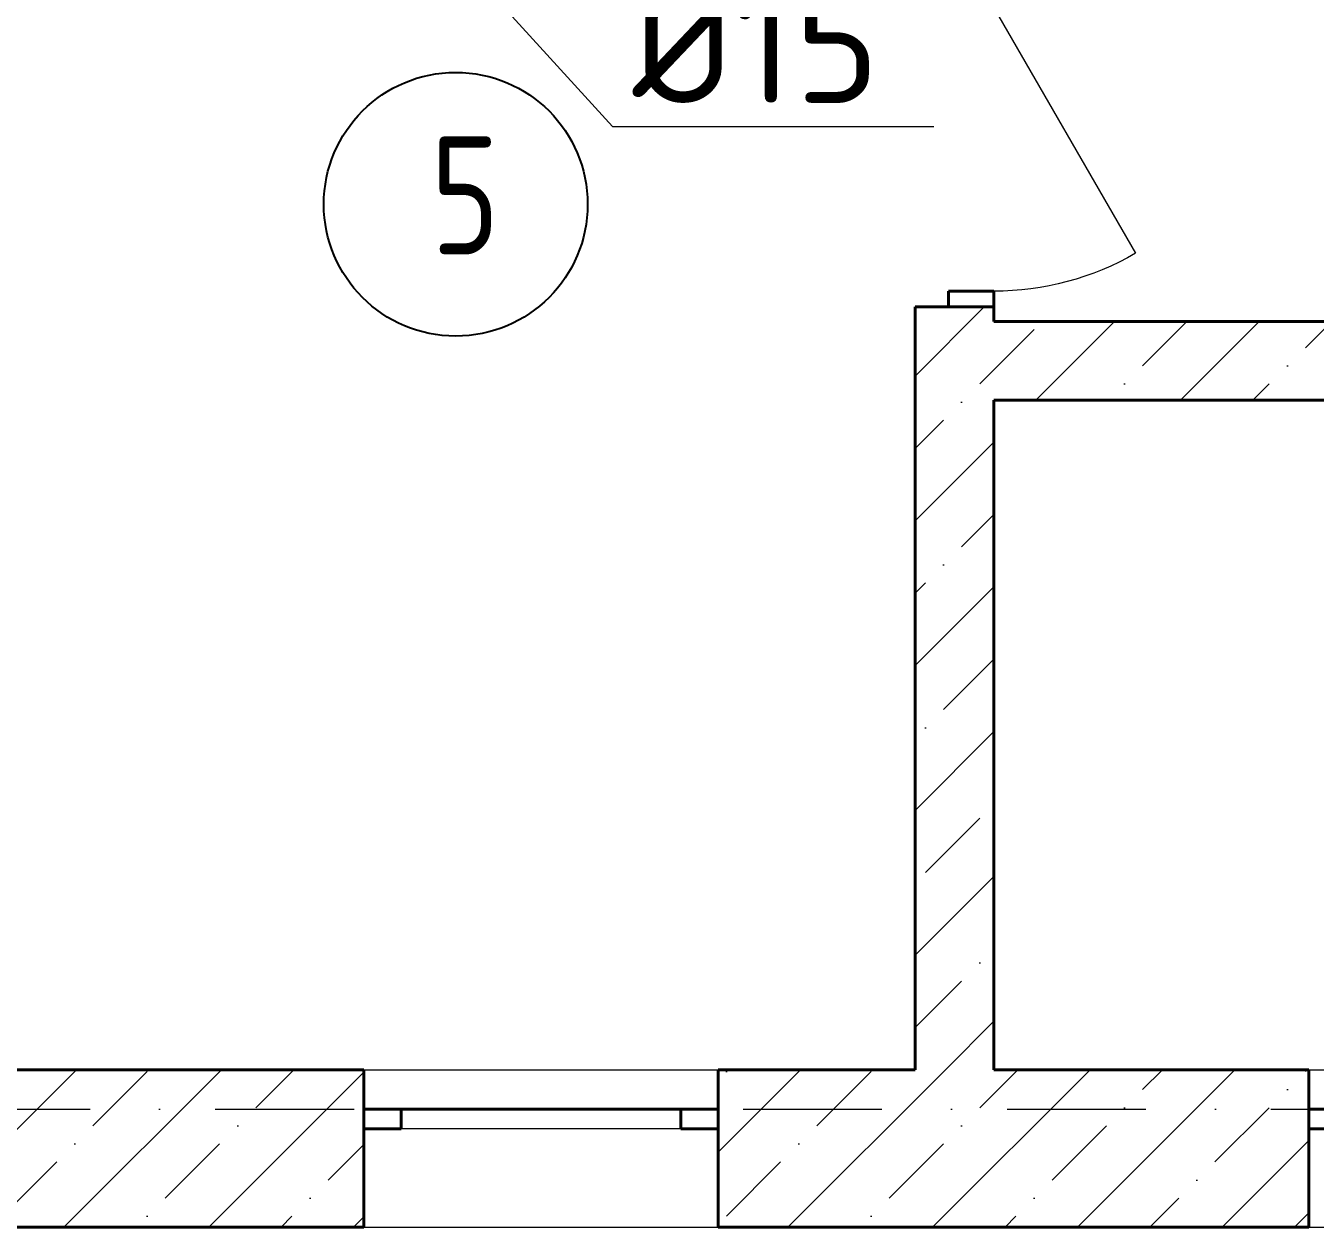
# Model space of a CAD drawing. Header units: feet. Extents: x -10410 to 374725, y -46422 to 88923.
# Drawn here: x 42207 to 45481, y 41933 to 44987 of the extents above; entities that cross this region are included whole.
import ezdxf
from ezdxf import colors
from ezdxf.entities.mleader import LeaderData, LeaderLine
from ezdxf.enums import TextEntityAlignment as Align
from ezdxf.math import Vec2, Vec3

# ---------------------------------------------------------------- set-up
doc = ezdxf.new("R2010")
doc.units = ezdxf.units.FT
doc.header["$MEASUREMENT"] = 0
doc.set_wipeout_variables(frame=1)
doc.linetypes.add('Wipeout_Contour', pattern=[1000, 0, -1000])
doc.linetypes.add('Штрихпунктирная', pattern=[670.277762, 352.777767, -176.388884, 0, -141.111112])
for name, color, linetype, lineweight in [('Водоснабж.', 160, 'Continuous', 40), ('Двери ArchiCAD_Ном._пера__1', 7, 'Continuous', 20), ('Двери ArchiCAD_Ном._пера__21', 7, 'Continuous', 40), ('Двери ArchiCAD_Ном._пера__74', 255, 'Continuous', 0), ('Конструктив - Перекрытия_Ном._пера__21', 7, 'Continuous', 40), ('Конструктив - Стены Несущие_Ном._пера__21', 7, 'Continuous', 40), ('Окна ArchiCAD_Ном._пера__120', 7, 'Continuous', 5), ('Окна ArchiCAD_Ном._пера__21', 7, 'Continuous', 40), ('Размер - Общий_Ном._пера__120', 7, 'Continuous', 5), ('Элемент Модели - Оси_Ном._пера__1', 7, 'Continuous', 20)]:
    doc.layers.add(name, color=color, linetype=linetype, lineweight=lineweight)
for name, color, linetype in [('Двери ArchiCAD', 7, 'Continuous'), ('Конструктив - Лестницы', 7, 'Continuous'), ('Конструктив - Перекрытия', 7, 'Continuous'), ('Конструктив - Стены Несущие', 7, 'Continuous'), ('Окна ArchiCAD', 7, 'Continuous'), ('Элемент Модели - Оси', 7, 'Continuous')]:
    doc.layers.add(name, color=color, linetype=linetype)
doc.layers.add('Конструктив - Стены Несущие_Ном._пера__170', color=7, linetype='Continuous', lineweight=5, true_color=0x9f9f00)
doc.layers.add('Элемент Модели - Оси_Ном._пера__94', color=7, linetype='Continuous', lineweight=5, true_color=0xdc4f00)
doc.styles.get("Standard").update_dxf_attribs({"font": 'isocpeur.ttf'})
doc.styles.add('СГЕНЕРИР_СТИЛЬ_1', font='arial.ttf')
pattern_1 = [(45, (0, 0), (-183.848, 183.848), []), (45, (-91.92, 91.92), (-183.848, 183.848), [195, -65, 0, -65])]

# ---------------------------------------------------------------- blocks, each defined once
blk = doc.blocks.new('Перекрытие_11', base_point=(0, 3250))
at = {"layer": 'Конструктив - Перекрытия_Ном._пера__21', "linetype": 'Continuous', "flags": 128}
blk.add_lwpolyline([(0, 3250), (349.5, 3250), (349.5, 6200), (0, 6200), (0, 9400), (14400, 9400), (14400, 6200), (14005.7, 6200), (14005.7, 3250), (14400, 3250), (14400, 0), (8689.2, 0), (8689.2, -1641.6), (5700.8, -1641.6), (5700.8, 0), (0, 0)], close=True, dxfattribs=at)
blk = doc.blocks.new('Окно 18')
at = {"layer": 'Окна ArchiCAD_Ном._пера__120', "linetype": 'Continuous'}
for p, q in [((-450, 100), (450, 100)), ((-355, 0), (355, 0)), ((355, -50), (-355, -50)), ((-450, -300), (450, -300))]:
    blk.add_line(p, q, dxfattribs=at)
at = {"layer": 'Окна ArchiCAD_Ном._пера__21', "linetype": 'Continuous'}
for p, q in [((-450, 0), (-355, 0)), ((-450, 0), (-450, -50)), ((-355, 0), (-355, -50)), ((355, -50), (355, 0)), ((355, 0), (450, 0)), ((450, 0), (450, -50)), ((-355, -50), (-450, -50)), ((450, -50), (355, -50))]:
    blk.add_line(p, q, dxfattribs=at)
blk = doc.blocks.new('Окно 18_2')
at = {"layer": 'Окна ArchiCAD_Ном._пера__120', "linetype": 'Continuous'}
for p, q in [((-250, 250), (250, 250)), ((-155, 0), (155, 0)), ((155, -50), (-155, -50)), ((-250, -150), (250, -150))]:
    blk.add_line(p, q, dxfattribs=at)
at = {"layer": 'Окна ArchiCAD_Ном._пера__21', "linetype": 'Continuous'}
for p, q in [((-250, 0), (-155, 0)), ((-250, -50), (-250, 0)), ((-155, 0), (-155, -50)), ((155, -50), (155, 0)), ((155, 0), (250, 0)), ((250, -50), (250, 0)), ((-155, -50), (-250, -50)), ((250, -50), (155, -50))]:
    blk.add_line(p, q, dxfattribs=at)
blk = doc.blocks.new('Стена_1', base_point=(0, 0))
at = {"color": 254, "linetype": 'Wipeout_Contour', "lineweight": 0, "ltscale": 6201.180135}
blk.add_wipeout([(-300, -300), (1399.9, -300), (1399.9, -50), (1399.9, 0), (1399.9, 100), (100, 100)], dxfattribs=at).dxf.layer = 'Конструктив - Стены Несущие'
at = {"color": 254, "linetype": 'Wipeout_Contour', "lineweight": 0, "ltscale": 24434.39675}
blk.add_wipeout([(2299.9, -300), (3799.7, -300), (3799.7, -50), (3799.7, 0), (3799.7, 100), (2299.9, 100), (2299.9, 0), (2299.9, -50)], dxfattribs=at).dxf.layer = 'Конструктив - Стены Несущие'
at = {"layer": 'Конструктив - Стены Несущие_Ном._пера__170', "linetype": 'Continuous'}
h = blk.add_hatch(dxfattribs=at)
h.set_pattern_fill('ЖЕЛЕЗОБЕТОН', color=256, style=0, pattern_type=2)
h.set_pattern_definition(pattern_1)
h.paths.add_polyline_path([(-300, -300), (1399.9, -300), (1399.9, -50), (1399.9, 0), (1399.9, 100), (100, 100)])
h = blk.add_hatch(dxfattribs=at)
h.set_pattern_fill('ЖЕЛЕЗОБЕТОН', color=256, style=0, pattern_type=2)
h.set_pattern_definition(pattern_1)
h.paths.add_polyline_path([(2299.9, -300), (3799.7, -300), (3799.7, -50), (3799.7, 0), (3799.7, 100), (2299.9, 100), (2299.9, 0), (2299.9, -50)])
at = {"layer": 'Конструктив - Стены Несущие_Ном._пера__21', "linetype": 'Continuous'}
for p, q in [((1399.9, 100), (1399.9, 0)), ((2299.9, 100), (2299.9, 0)), ((3799.7, 100), (3799.7, 0)), ((1399.9, 0), (1399.9, -50)), ((2299.9, 0), (2299.9, -50)), ((3799.7, 0), (3799.7, -50)), ((1399.9, -50), (1399.9, -300)), ((2299.9, -50), (2299.9, -300)), ((3799.7, -50), (3799.7, -300))]:
    blk.add_line(p, q, dxfattribs=at)
at = {"layer": 'Конструктив - Стены Несущие_Ном._пера__21', "linetype": 'Continuous', "flags": 128}
for points in [[(1399.9, 100), (100, 100)], [(2800.1, 100), (2299.9, 100)], [(3799.7, 100), (3000.1, 100)], [(-300, -300), (1399.9, -300)], [(2299.9, -300), (3799.7, -300)]]:
    blk.add_lwpolyline(points, dxfattribs=at)
at = {"layer": 'Окна ArchiCAD', "color": 21, "linetype": 'Continuous', "lineweight": 30, "true_color": 0xff9955, "zscale": 1000}
blk.add_blockref('Окно 18', (1849.9, 0), dxfattribs=at)
at = {"layer": 'Окна ArchiCAD', "color": 21, "linetype": 'Continuous', "lineweight": 30, "true_color": 0xff9955, "xscale": -1, "zscale": 1000, "rotation": 180}
blk.add_blockref('Окно 18_2', (4049.7, -50), dxfattribs=at)
blk = doc.blocks.new('Однопольная Дверь 18')
at = {"layer": 'Двери ArchiCAD_Ном._пера__1', "linetype": 'Continuous'}
blk.add_line((360, 0), (-263.5, 360), dxfattribs=at)
at = {"layer": 'Двери ArchiCAD_Ном._пера__21', "linetype": 'Continuous'}
for p, q in [((-400, 0), (-437, 0)), ((-360, 0), (-400, 0)), ((-400, 0), (-400, -115)), ((-400, 0), (-400, -115)), ((-360, -115), (-360, 0)), ((400, 0), (360, 0)), ((360, 0), (360, -115)), ((400, -115), (400, 0)), ((400, 0), (400, -115)), ((400, 0), (437, 0)), ((-400, -115), (-360, -115)), ((-400, -115), (-400, -200)), ((360, -115), (400, -115)), ((400, -115), (400, -200)), ((-400, -200), (-437, -200)), ((400, -200), (437, -200))]:
    blk.add_line(p, q, dxfattribs=at)
at = {"layer": 'Двери ArchiCAD_Ном._пера__74', "linetype": 'Continuous'}
blk.add_arc((360, 0), 720, 150, 180, dxfattribs=at)
blk = doc.blocks.new('Стена_13', base_point=(2900.1, 3393.1))
at = {"color": 254, "linetype": 'Wipeout_Contour', "lineweight": 0, "ltscale": 21090.105119}
blk.add_wipeout([(2800.1, 3393.1), (2800.1, 2837.3), (2885.1, 2837.3), (3000.1, 2837.3), (3000.1, 3393.1)], dxfattribs=at).dxf.layer = 'Конструктив - Стены Несущие'
at = {"color": 254, "linetype": 'Wipeout_Contour', "lineweight": 0, "ltscale": 16424.904675}
blk.add_wipeout([(2800.1, 100), (3000.1, 100), (3000.1, 2037.3), (2885.1, 2037.3), (2800.1, 2037.3)], dxfattribs=at).dxf.layer = 'Конструктив - Стены Несущие'
at = {"layer": 'Конструктив - Стены Несущие_Ном._пера__170', "linetype": 'Continuous'}
h = blk.add_hatch(dxfattribs=at)
h.set_pattern_fill('ЖЕЛЕЗОБЕТОН', color=256, style=0, pattern_type=2)
h.set_pattern_definition(pattern_1)
h.paths.add_polyline_path([(2800.1, 3393.1), (2800.1, 2837.3), (2885.1, 2837.3), (3000.1, 2837.3), (3000.1, 3393.1)])
h = blk.add_hatch(dxfattribs=at)
h.set_pattern_fill('ЖЕЛЕЗОБЕТОН', color=256, style=0, pattern_type=2)
h.set_pattern_definition(pattern_1)
h.paths.add_polyline_path([(2800.1, 100), (3000.1, 100), (3000.1, 2037.3), (2885.1, 2037.3), (2800.1, 2037.3)])
at = {"layer": 'Конструктив - Стены Несущие_Ном._пера__21', "linetype": 'Continuous'}
for p, q in [((2800.1, 2837.3), (2800.1, 2874.3)), ((3000.1, 2837.3), (3000.1, 2874.3)), ((2885.1, 2837.3), (2800.1, 2837.3)), ((3000.1, 2837.3), (2885.1, 2837.3)), ((2800.1, 2037.3), (2800.1, 2000.3)), ((2885.1, 2037.3), (2800.1, 2037.3)), ((3000.1, 2037.3), (2885.1, 2037.3)), ((3000.1, 2037.3), (3000.1, 2000.3))]:
    blk.add_line(p, q, dxfattribs=at)
at = {"layer": 'Конструктив - Стены Несущие_Ном._пера__21', "linetype": 'Continuous', "flags": 128}
for points in [[(2800.1, 3393.1), (2800.1, 2837.3)], [(3000.1, 3393.1), (2800.1, 3393.1)], [(3000.1, 2837.3), (3000.1, 3393.1)], [(2800.1, 2037.3), (2800.1, 100)], [(3000.1, 2000.4), (3000.1, 2037.3)], [(3000.1, 100), (3000.1, 1800.4)]]:
    blk.add_lwpolyline(points, dxfattribs=at)
at = {"layer": 'Двери ArchiCAD', "linetype": 'Continuous', "xscale": -1, "zscale": 1000, "rotation": 270}
blk.add_blockref('Однопольная Дверь 18', (3000.1, 2437.3), dxfattribs=at)
blk = doc.blocks.new('Стена_15', base_point=(2900.1, 1800.4))
at = {"color": 254, "linetype": 'Wipeout_Contour', "lineweight": 0, "ltscale": 20332.896112}
blk.add_wipeout([(3000.1, 2000.4), (3000.1, 1800.4), (3976, 1800.4), (3976, 1915.4), (3976, 2000.4)], dxfattribs=at).dxf.layer = 'Конструктив - Стены Несущие'
at = {"color": 254, "linetype": 'Wipeout_Contour', "lineweight": 0, "ltscale": 27637.054527}
blk.add_wipeout([(5800.3, 2000.4), (4776, 2000.4), (4776, 1915.4), (4776, 1800.4), (5800.3, 1800.4)], dxfattribs=at).dxf.layer = 'Конструктив - Стены Несущие'
at = {"layer": 'Конструктив - Стены Несущие_Ном._пера__170', "linetype": 'Continuous'}
h = blk.add_hatch(dxfattribs=at)
h.set_pattern_fill('ЖЕЛЕЗОБЕТОН', color=256, style=0, pattern_type=2)
h.set_pattern_definition(pattern_1)
h.paths.add_polyline_path([(3000.1, 2000.4), (3000.1, 1800.4), (3976, 1800.4), (3976, 1915.4), (3976, 2000.4)])
h = blk.add_hatch(dxfattribs=at)
h.set_pattern_fill('ЖЕЛЕЗОБЕТОН', color=256, style=0, pattern_type=2)
h.set_pattern_definition(pattern_1)
h.paths.add_polyline_path([(5800.3, 2000.4), (4776, 2000.4), (4776, 1915.4), (4776, 1800.4), (5800.3, 1800.4)])
at = {"layer": 'Конструктив - Стены Несущие_Ном._пера__21', "linetype": 'Continuous'}
for p, q in [((3976, 2000.4), (3939, 2000.4)), ((3976, 1915.4), (3976, 2000.4)), ((4776, 2000.4), (4813, 2000.4)), ((4776, 1915.4), (4776, 2000.4)), ((3976, 1800.4), (3976, 1915.4)), ((4776, 1800.4), (4776, 1915.4)), ((3976, 1800.4), (3939, 1800.4)), ((4776, 1800.4), (4813, 1800.4))]:
    blk.add_line(p, q, dxfattribs=at)
at = {"layer": 'Конструктив - Стены Несущие_Ном._пера__21', "linetype": 'Continuous', "flags": 128}
for points in [[(3976, 2000.4), (3000.1, 2000.4)], [(5800.3, 2000.4), (4776, 2000.4)], [(3000.1, 1800.4), (3976, 1800.4)], [(4776, 1800.4), (5800.3, 1800.4)]]:
    blk.add_lwpolyline(points, dxfattribs=at)
at = {"layer": 'Двери ArchiCAD', "linetype": 'Continuous', "xscale": -1, "zscale": 1000, "rotation": 180}
blk.add_blockref('Однопольная Дверь 18', (4376, 1800.4), dxfattribs=at)
blk = doc.blocks.new('Стандартный Маркер Сетки')
at = {"layer": 'Элемент Модели - Оси_Ном._пера__94', "linetype": 'Штрихпунктирная'}
blk.add_line((1000, 0), (17400, 0), dxfattribs=at)
at = {"layer": 'Элемент Модели - Оси_Ном._пера__1', "style": 'СГЕНЕРИР_СТИЛЬ_1'}
blk.add_attdef('AC_MarkerText_1', text='', height=350, dxfattribs=at).set_placement((-500, 20.0005), align=Align.MIDDLE_CENTER)

msp = doc.modelspace()

# ---------------------------------------------------------------- linework, layer by layer
at = {"layer": 'Конструктив - Лестницы', "color": 161, "linetype": 'Continuous', "lineweight": 25, "true_color": 0x78aaff}
msp.add_circle((43298.49707, 44534.02063), 335.02577, dxfattribs=at)

# ---------------------------------------------------------------- block references
at = {"layer": 'Конструктив - Перекрытия', "linetype": 'Continuous'}
msp.add_blockref('Перекрытие_11', (41665.19069, 45485.75016), dxfattribs=at)

# ---------------------------------------------------------------- texts
at = {"layer": 'Размер - Общий_Ном._пера__120', "linetype": 'Continuous', "insert": (43234.49668, 44406.74766), "char_height": 300, "attachment_point": 7}
msp.add_mtext('\\A1;{\\FCS_Gost2304.shx;5}', dxfattribs=at)

# ---------------------------------------------------------------- next in the draw order: block references
at = {"layer": 'Конструктив - Стены Несущие'}
msp.add_blockref('Стена_1', (41665.19069, 42235.75029), dxfattribs=at)

# ---------------------------------------------------------------- next in the draw order: block references
msp.add_blockref('Стена_13', (44565.25708, 45628.82194), dxfattribs=at)

# ---------------------------------------------------------------- next in the draw order: block references
msp.add_blockref('Стена_15', (44565.25708, 44036.18819), dxfattribs=at)
at = {"layer": 'Элемент Модели - Оси', "color": 8, "linetype": 'Continuous', "lineweight": 20, "zscale": 1000}
msp.add_blockref('Стандартный Маркер Сетки', (37665.19069, 42235.75029), dxfattribs=at)

# ---------------------------------------------------------------- next in the draw order: leaders
at = {"layer": 'Водоснабж.'}
ml = msp.add_multileader_mtext('Standard', dxfattribs=at)
ml.set_content('%%C15', color=256)
ml.set_leader_properties(lineweight=5)
ml.build(insert=Vec2(0, 0))
ml.multileader.update_dxf_attribs({"text_left_attachment_type": 6, "text_right_attachment_type": 6, "dogleg_length": 0.36, "arrow_head_size": 50})
ctx = ml.context
ctx.base_point, ctx.char_height, ctx.arrow_head_size, ctx.landing_gap_size, ctx.plane_origin = Vec3(43697.37251, 44731.38267), 300, 50, 50, Vec3(42972.61197, 45785.75029)
ctx.left_attachment, ctx.right_attachment = 6, 6
notes = []
notes.append((ctx, [(1, (1, 1, 0), (43697.01251, 44731.38267), (1, 0), 0.36, [(0, [(42415.1907, 46135.79661)], 0, [])])]))
ctx.mtext.insert, ctx.mtext.flow_direction = Vec3(43747.37251, 45091.38267), 5
for ctx, leaders in notes:
    for number, flags, end, landing, length, lines in leaders:
        leader = LeaderData()
        leader.index, (leader.has_last_leader_line, leader.has_dogleg_vector, leader.attachment_direction) = number, flags
        leader.last_leader_point, leader.dogleg_vector, leader.dogleg_length = Vec3(end), Vec3(landing), length
        for number, points, colour, breaks in lines:
            line = LeaderLine()
            line.index, line.vertices, line.color, line.breaks = number, Vec3.list(points), colors.encode_raw_color(colour), breaks
            leader.lines.append(line)
        ctx.leaders.append(leader)

doc.saveas('drawing.dxf')
